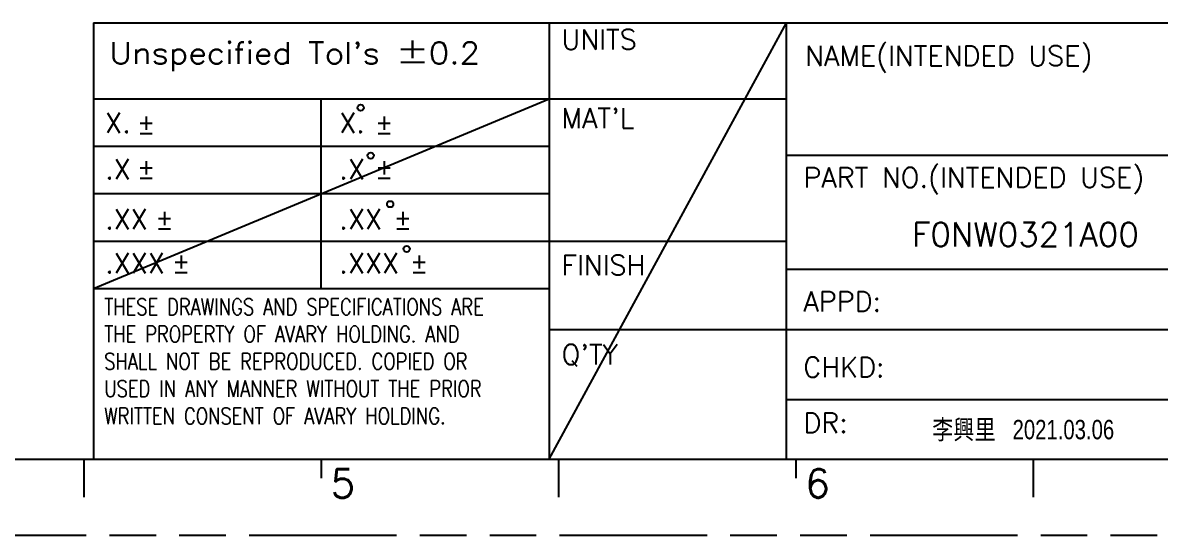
# Model space of a CAD drawing. Header units: millimetres. Extents: x -155546 to -155295, y -4579 to -4402.
# Drawn here: x -155420.2 to -155346.9, y -4579.5 to -4546.4 of the extents above; entities that cross this region are included whole.
import ezdxf
from ezdxf.enums import TextEntityAlignment as Align

# ---------------------------------------------------------------- set-up
doc = ezdxf.new("R2010")
doc.units = ezdxf.units.MM
doc.linetypes.add('PHANTOM', pattern=[29.5, 9.5, -1.5, 3, -1.5, 3, -1.5, 9.5])
doc.layers.get('0').update_dxf_attribs({"lineweight": 25})
doc.layers.add('0PAPERF', color=2, linetype='PHANTOM', plot=False)
doc.styles.add('SIMPLEX', font='simplex.shx')
doc.styles.get("Standard").update_dxf_attribs({"font": 'simplex.shx', "width": 0.8})

msp = doc.modelspace()

# ---------------------------------------------------------------- linework, layer by layer
for p, q in [((-155415.623, -4546.431), (-155302.475, -4546.431)), ((-155415.623, -4546.431), (-155415.623, -4574.565)), ((-155386.265, -4546.431), (-155386.265, -4574.565)), ((-155370.975, -4574.565), (-155370.975, -4546.431)), ((-155415.623, -4551.324), (-155370.975, -4551.324)), ((-155400.944, -4563.556), (-155400.944, -4551.324)), ((-155415.623, -4554.382), (-155386.265, -4554.382)), ((-155415.623, -4557.44), (-155386.265, -4557.44)), ((-155415.623, -4560.498), (-155370.975, -4560.498)), ((-155302.475, -4562.333), (-155370.975, -4562.333)), ((-155415.623, -4563.556), (-155386.265, -4563.556)), ((-155341.006, -4566.22), (-155386.265, -4566.22)), ((-155370.975, -4570.715), (-155341.006, -4570.715)), ((-155538.556, -4574.565), (-155302.475, -4574.565)), ((-155416.234, -4574.565), (-155416.234, -4577.011)), ((-155400.944, -4574.565), (-155400.944, -4575.788)), ((-155385.654, -4574.565), (-155385.654, -4577.011)), ((-155370.364, -4574.565), (-155370.364, -4575.788)), ((-155355.073, -4574.565), (-155355.073, -4577.011))]:
    msp.add_line(p, q)
at = {"linetype": 'Continuous'}
for p, q in [((-155386.265, -4574.565), (-155370.975, -4546.431)), ((-155415.623, -4563.556), (-155386.265, -4551.324))]:
    msp.add_line(p, q, dxfattribs=at)
msp.add_lwpolyline([(-155370.975, -4546.431), (-155302.475, -4546.431), (-155302.475, -4554.993), (-155370.975, -4554.993)], close=True)
for centre in [(-155398.407, -4551.91), (-155397.76, -4554.995), (-155396.505, -4558.122), (-155395.436, -4561.007)]:
    msp.add_circle(centre, 0.202)
at = {"layer": '0PAPERF'}
msp.add_line((-155545.59, -4579.458), (-155294.767, -4579.458), dxfattribs=at)

# ---------------------------------------------------------------- texts
at = {"style": 'SIMPLEX'}
for s, height, p in [('UNITS', 1.2844, (-155385.462, -4548.148)), ("MAT'L", 1.2844, (-155385.462, -4553.219)), ('X.', 1.2844, (-155414.874, -4553.523)), ('%%p ', 1.2844, (-155412.84, -4553.571)), ('X.', 1.2844, (-155399.783, -4553.523)), ('%%p ', 1.2844, (-155397.492, -4553.571)), ('.X', 1.2844, (-155414.874, -4556.511)), ('%%p ', 1.2844, (-155412.84, -4556.446)), ('.X', 1.2844, (-155399.783, -4556.511)), ('%%p ', 1.2844, (-155397.492, -4556.446)), ('PART NO.(INTENDED USE)', 1.28438, (-155369.886, -4557.047)), ('.XX', 1.2844, (-155414.874, -4559.734)), ('.XX', 1.2844, (-155399.783, -4559.734)), ('%%p ', 1.2844, (-155411.652, -4559.718)), ('%%p ', 1.2844, (-155396.304, -4559.718)), ('.XXX', 1.2844, (-155414.874, -4562.571)), ('%%p ', 1.2844, (-155410.582, -4562.522)), ('.XXX', 1.2844, (-155399.783, -4562.571)), ('%%p ', 1.2844, (-155395.234, -4562.522)), ('FINISH', 1.2844, (-155385.462, -4562.696)), ('APPD:', 1.2844, (-155369.886, -4565.031)), ("Q'TY", 1.2844, (-155385.462, -4568.449)), ('CHKD:', 1.2844, (-155369.886, -4569.268)), ('DR:', 1.2844, (-155369.886, -4572.859)), ('5', 1.835, (-155400.332, -4577.036)), ('6', 1.835, (-155369.752, -4577.036))]:
    msp.add_text(s, height=height, dxfattribs=at).set_placement(p)
at = {"lineweight": 0, "style": 'SIMPLEX'}
msp.add_text('NAME(INTENDED USE)', height=1.28547, dxfattribs=at).set_placement((-155369.771, -4549.208))
at = {"lineweight": 5, "style": 'SIMPLEX'}
msp.add_text('F0NW0321A00', height=1.53465, dxfattribs=at).set_placement((-155355.574, -4560.08), align=Align.MIDDLE)
at = {"insert": (-155414.588, -4547.686), "char_height": 1.4, "width": 40.49697, "attachment_point": 1, "style": 'SIMPLEX'}
msp.add_mtext("{\\W1.1;Unspecified Tol's \\Ftxt|c0;%%P\\Fsimplex|c0;\\C1;0.2}", dxfattribs=at)
at = {"color": 3, "insert": (-155414.927, -4564.209), "char_height": 1.055162, "width": 28.10942, "attachment_point": 1}
msp.add_mtext('THESE DRAWINGS AND SPECIFICATIONS ARE THE PROPERTY OF AVARY HOLDING. AND SHALL NOT BE REPRODUCED. COPIED OR USED IN ANY MANNER WITHOUT THE PRIOR WRITTEN CONSENT OF AVARY HOLDING.', dxfattribs=at)
at = {"insert": (-155355.722, -4572.715), "char_height": 1.25, "width": 73.10098, "attachment_point": 5}
msp.add_mtext('{\\fPMingLiU|b0|i0|c136|p0;李興里   2021.03.06}', dxfattribs=at)

doc.saveas('drawing.dxf')
